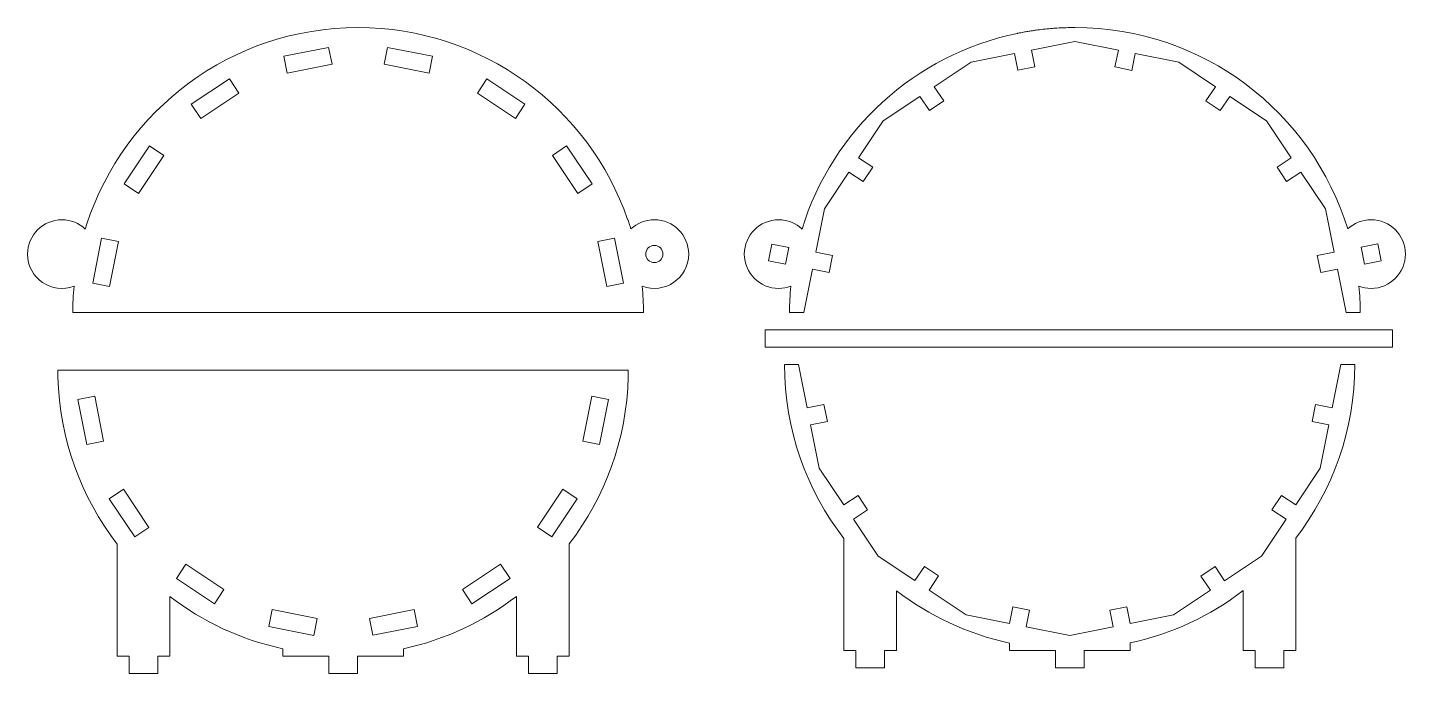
# Model space of a CAD drawing. Header units: centimetres. Extents: x -181 to 252, y -90 to 73.
# Drawn here: x 30.14 to 54.23, y -7.07 to 4.23 of the extents above; entities that cross this region are included whole.
import ezdxf

# ---------------------------------------------------------------- set-up
doc = ezdxf.new("R2010")
doc.units = ezdxf.units.CM
doc.header["$MEASUREMENT"] = 0
doc.layers.add('layer 1', color=7, linetype='Continuous')

msp = doc.modelspace()

# ---------------------------------------------------------------- linework, layer by layer
at = {"layer": 'layer 1', "color": 30, "lineweight": 20}
msp.add_lwpolyline([(43.03256, -1.36239), (53.9992, -1.36239), (53.9992, -1.06239), (43.03256, -1.06239), (43.03256, -1.36239)], close=True, dxfattribs=at)
at = {"layer": 'layer 1', "color": 114, "lineweight": 9}
for points, knots in [([(30.93299, -0.75915), (30.93299, -0.75915), (40.90267, -0.75915), (40.90267, -0.75915), (40.90267, -0.75915), (40.90267, -0.75915), (40.90266, -0.75854), (40.90266, -0.75854), (40.90266, -0.75854), (40.90266, -0.75854), (40.90635, -0.75854), (40.90635, -0.75854), (40.90635, -0.75854), (40.90635, -0.60282), (40.89887, -0.44885), (40.88486, -0.29678), (40.88486, -0.29678), (41.27319, -0.44401), (41.6975, -0.15849), (41.6975, 0.26443), (41.6975, 0.26443), (41.6975, 0.59575), (41.42881, 0.86443), (41.0975, 0.86443), (41.0975, 0.86443), (40.93935, 0.86443), (40.79547, 0.80321), (40.68828, 0.70318), (40.68828, 0.70318), (40.66974, 0.7637), (40.65007, 0.82374), (40.62931, 0.88326), (40.62931, 0.88326), (40.62931, 0.88326), (40.62931, 0.87274), (40.62931, 0.87274), (40.62931, 0.87274), (40.62931, 0.87274), (40.62931, 0.87181), (40.62931, 0.87181), (40.62931, 0.87181), (39.95353, 2.82363), (38.09921, 4.22569), (35.91783, 4.22569), (35.91783, 4.22569), (33.70729, 4.22569), (31.83266, 2.78588), (31.17994, 0.79323), (31.17994, 0.79323), (31.17994, 0.79323), (31.17994, 0.79368), (31.17994, 0.79368), (31.17994, 0.79368), (31.17994, 0.79368), (31.15106, 0.70257), (31.15106, 0.70257), (31.15106, 0.70257), (31.15106, 0.70257), (31.15088, 0.70274), (31.15088, 0.70274), (31.15088, 0.70274), (31.04371, 0.80267), (30.8999, 0.86382), (30.74184, 0.86382), (30.74184, 0.86382), (30.41053, 0.86382), (30.14184, 0.59514), (30.14184, 0.26382), (30.14184, 0.26382), (30.14184, -0.16341), (30.57264, -0.44425), (30.95448, -0.29739), (30.95448, -0.29739), (30.94035, -0.45145), (30.93299, -0.60437), (30.93299, -0.75915)], [0, 0, 0, 0, 0.05, 0.05, 0.05, 0.05, 0.1, 0.1, 0.1, 0.1, 0.15, 0.15, 0.15, 0.15, 0.2, 0.2, 0.2, 0.2, 0.25, 0.25, 0.25, 0.25, 0.3, 0.3, 0.3, 0.3, 0.35, 0.35, 0.35, 0.35, 0.4, 0.4, 0.4, 0.4, 0.45, 0.45, 0.45, 0.45, 0.5, 0.5, 0.5, 0.5, 0.55, 0.55, 0.55, 0.55, 0.6, 0.6, 0.6, 0.6, 0.65, 0.65, 0.65, 0.65, 0.7, 0.7, 0.7, 0.7, 0.75, 0.75, 0.75, 0.75, 0.8, 0.8, 0.8, 0.8, 0.85, 0.85, 0.85, 0.85, 0.9, 0.9, 0.9, 0.9, 1, 1, 1, 1]), ([(43.91743, 0.29554), (43.91743, 0.29554), (44.06845, 1.05477), (44.06845, 1.05477), (44.06845, 1.05477), (44.06845, 1.05477), (44.49839, 1.69822), (44.49839, 1.69822), (44.49839, 1.69822), (44.49839, 1.69822), (44.74634, 1.53285), (44.74634, 1.53285), (44.74634, 1.53285), (44.74634, 1.53285), (44.74675, 1.53347), (44.74675, 1.53347), (44.74675, 1.53347), (44.74675, 1.53347), (44.74759, 1.53291), (44.74759, 1.53291), (44.74759, 1.53291), (44.74759, 1.53291), (44.91404, 1.78251), (44.91404, 1.78251), (44.91404, 1.78251), (44.91404, 1.78251), (44.66546, 1.94825), (44.66546, 1.94825), (44.66546, 1.94825), (44.66546, 1.94825), (45.09596, 2.59253), (45.09596, 2.59253), (45.09596, 2.59253), (45.09596, 2.59253), (45.74014, 3.02296), (45.74014, 3.02296), (45.74014, 3.02296), (45.74014, 3.02296), (45.90545, 2.77505), (45.90545, 2.77505), (45.90545, 2.77505), (45.90545, 2.77505), (45.90635, 2.77565), (45.90635, 2.77565), (45.90635, 2.77565), (45.90635, 2.77565), (45.9067, 2.77512), (45.9067, 2.77512), (45.9067, 2.77512), (45.9067, 2.77512), (46.15626, 2.94158), (46.15626, 2.94158), (46.15626, 2.94158), (46.15626, 2.94158), (45.99044, 3.1902), (45.99044, 3.1902), (45.99044, 3.1902), (45.99044, 3.1902), (46.63372, 3.62004), (46.63372, 3.62004), (46.63372, 3.62004), (46.63372, 3.62004), (47.3921, 3.77089), (47.3921, 3.77089), (47.3921, 3.77089), (47.3921, 3.77089), (47.45054, 3.47842), (47.45054, 3.47842), (47.45054, 3.47842), (47.45054, 3.47842), (47.45187, 3.47869), (47.45187, 3.47869), (47.45187, 3.47869), (47.45187, 3.47869), (47.45202, 3.47794), (47.45202, 3.47794), (47.45202, 3.47794), (47.45202, 3.47794), (47.7462, 3.5367), (47.7462, 3.5367), (47.7462, 3.5367), (47.7462, 3.5367), (47.68765, 3.82968), (47.68765, 3.82968), (47.68765, 3.82968), (47.68765, 3.82968), (48.44763, 3.98085), (48.44763, 3.98085), (48.44763, 3.98085), (48.44763, 3.98085), (49.20697, 3.8298), (49.20697, 3.8298), (49.20697, 3.8298), (49.20697, 3.8298), (49.14852, 3.53731), (49.14852, 3.53731), (49.14852, 3.53731), (49.14852, 3.53731), (49.15008, 3.537), (49.15008, 3.537), (49.15008, 3.537), (49.15008, 3.537), (49.15, 3.53659), (49.15, 3.53659), (49.15, 3.53659), (49.15, 3.53659), (49.44418, 3.47781), (49.44418, 3.47781), (49.44418, 3.47781), (49.44418, 3.47781), (49.50276, 3.77097), (49.50276, 3.77097), (49.50276, 3.77097), (49.50276, 3.77097), (50.26154, 3.62004), (50.26154, 3.62004), (50.26154, 3.62004), (50.26154, 3.62004), (50.90417, 3.19064), (50.90417, 3.19064), (50.90417, 3.19064), (50.90417, 3.19064), (50.73846, 2.94219), (50.73846, 2.94219), (50.73846, 2.94219), (50.73846, 2.94219), (50.73991, 2.94122), (50.73991, 2.94122), (50.73991, 2.94122), (50.73991, 2.94122), (50.73969, 2.94089), (50.73969, 2.94089), (50.73969, 2.94089), (50.73969, 2.94089), (50.98927, 2.77444), (50.98927, 2.77444), (50.98927, 2.77444), (50.98927, 2.77444), (51.15502, 3.02302), (51.15502, 3.02302), (51.15502, 3.02302), (51.15502, 3.02302), (51.79906, 2.59269), (51.79906, 2.59269), (51.79906, 2.59269), (51.79906, 2.59269), (52.22926, 1.94886), (52.22926, 1.94886), (52.22926, 1.94886), (52.22926, 1.94886), (51.98068, 1.78312), (51.98068, 1.78312), (51.98068, 1.78312), (51.98068, 1.78312), (52.14713, 1.53352), (52.14713, 1.53352), (52.14713, 1.53352), (52.14713, 1.53352), (52.1474, 1.5337), (52.1474, 1.5337), (52.1474, 1.5337), (52.1474, 1.5337), (52.14838, 1.53224), (52.14838, 1.53224), (52.14838, 1.53224), (52.14838, 1.53224), (52.39689, 1.69799), (52.39689, 1.69799), (52.39689, 1.69799), (52.39689, 1.69799), (52.82627, 1.05538), (52.82627, 1.05538), (52.82627, 1.05538), (52.82627, 1.05538), (52.97731, 0.29607), (52.97731, 0.29607), (52.97731, 0.29607), (52.97731, 0.29607), (52.68475, 0.23766), (52.68475, 0.23766), (52.68475, 0.23766), (52.68475, 0.23766), (52.68498, 0.2365), (52.68498, 0.2365), (52.68498, 0.2365), (52.68498, 0.2365), (52.68469, 0.23644), (52.68469, 0.23644), (52.68469, 0.23644), (52.68469, 0.23644), (52.74347, -0.05774), (52.74347, -0.05774), (52.74347, -0.05774), (52.74347, -0.05774), (53.03606, 0.00075), (53.03606, 0.00075), (53.03606, 0.00075), (53.03606, 0.00075), (53.18709, -0.75854), (53.18709, -0.75854), (53.18709, -0.75854), (53.18709, -0.75854), (53.18751, -0.75854), (53.18751, -0.75854), (53.18751, -0.75854), (53.18751, -0.75854), (53.18763, -0.75915), (53.18763, -0.75915), (53.18763, -0.75915), (53.18763, -0.75915), (53.43036, -0.75915), (53.43036, -0.75915), (53.43036, -0.75915), (53.43036, -0.75915), (53.43035, -0.75854), (53.43035, -0.75854), (53.43035, -0.75854), (53.43035, -0.75854), (53.43404, -0.75854), (53.43404, -0.75854), (53.43404, -0.75854), (53.43404, -0.60282), (53.42656, -0.44885), (53.41255, -0.29678), (53.41255, -0.29678), (53.47865, -0.32184), (53.55032, -0.33557), (53.62519, -0.33557), (53.62519, -0.33557), (53.9565, -0.33557), (54.22519, -0.06689), (54.22519, 0.26443), (54.22519, 0.26443), (54.22519, 0.59575), (53.9565, 0.86443), (53.62519, 0.86443), (53.62519, 0.86443), (53.46704, 0.86443), (53.32316, 0.80321), (53.21597, 0.70318), (53.21597, 0.70318), (52.59109, 2.74271), (50.69314, 4.2263), (48.4492, 4.2263), (48.4492, 4.2263), (48.34352, 4.2263), (48.23868, 4.22272), (48.13465, 4.21613), (48.13465, 4.21613), (48.13465, 4.21613), (48.12933, 4.21579), (48.12933, 4.21579), (48.12933, 4.21579), (48.09636, 4.21368), (48.06343, 4.21139), (48.03064, 4.20864), (48.03064, 4.20864), (48.03064, 4.20864), (48.02303, 4.20797), (48.02303, 4.20797), (48.02303, 4.20797), (47.93763, 4.20068), (47.85281, 4.19136), (47.76869, 4.17984), (47.76869, 4.17984), (47.74844, 4.17708), (47.7282, 4.17434), (47.70803, 4.17135), (47.70803, 4.17135), (47.69255, 4.16906), (47.67713, 4.16658), (47.6617, 4.16413), (47.6617, 4.16413), (47.63677, 4.16018), (47.61189, 4.15607), (47.58708, 4.15177), (47.58708, 4.15177), (47.57522, 4.14972), (47.56339, 4.14764), (47.55157, 4.14549), (47.55157, 4.14549), (47.51852, 4.1395), (47.48561, 4.13319), (47.4528, 4.12656), (47.4528, 4.12656), (47.4528, 4.12656), (47.44214, 4.12445), (47.44214, 4.12445), (47.44214, 4.12445), (45.65008, 3.75801), (44.20792, 2.4297), (43.67875, 0.70257), (43.67875, 0.70257), (43.57156, 0.8026), (43.42768, 0.86382), (43.26953, 0.86382), (43.26953, 0.86382), (42.93822, 0.86382), (42.66953, 0.59514), (42.66953, 0.26382), (42.66953, 0.26382), (42.66953, -0.0675), (42.93822, -0.33618), (43.26953, -0.33618), (43.26953, -0.33618), (43.3444, -0.33618), (43.41607, -0.32245), (43.48217, -0.29739), (43.48217, -0.29739), (43.46816, -0.44946), (43.46068, -0.60343), (43.46068, -0.75915), (43.46068, -0.75915), (43.46068, -0.75915), (43.70763, -0.75915), (43.70763, -0.75915), (43.70763, -0.75915), (43.70763, -0.75915), (43.85888, 0.00122), (43.85888, 0.00122), (43.85888, 0.00122), (43.85888, 0.00122), (44.15125, -0.05713), (44.15125, -0.05713), (44.15125, -0.05713), (44.15125, -0.05713), (44.21003, 0.23705), (44.21003, 0.23705), (44.21003, 0.23705), (44.21003, 0.23705), (43.91743, 0.29554), (43.91743, 0.29554)], [0, 0, 0, 0, 0.01190476, 0.01190476, 0.01190476, 0.01190476, 0.02380952, 0.02380952, 0.02380952, 0.02380952, 0.03571429, 0.03571429, 0.03571429, 0.03571429, 0.04761905, 0.04761905, 0.04761905, 0.04761905, 0.05952381, 0.05952381, 0.05952381, 0.05952381, 0.07142857, 0.07142857, 0.07142857, 0.07142857, 0.08333333, 0.08333333, 0.08333333, 0.08333333, 0.0952381, 0.0952381, 0.0952381, 0.0952381, 0.10714286, 0.10714286, 0.10714286, 0.10714286, 0.11904762, 0.11904762, 0.11904762, 0.11904762, 0.13095238, 0.13095238, 0.13095238, 0.13095238, 0.14285714, 0.14285714, 0.14285714, 0.14285714, 0.1547619, 0.1547619, 0.1547619, 0.1547619, 0.16666667, 0.16666667, 0.16666667, 0.16666667, 0.17857143, 0.17857143, 0.17857143, 0.17857143, 0.19047619, 0.19047619, 0.19047619, 0.19047619, 0.20238095, 0.20238095, 0.20238095, 0.20238095, 0.21428571, 0.21428571, 0.21428571, 0.21428571, 0.22619048, 0.22619048, 0.22619048, 0.22619048, 0.23809524, 0.23809524, 0.23809524, 0.23809524, 0.25, 0.25, 0.25, 0.25, 0.26190476, 0.26190476, 0.26190476, 0.26190476, 0.27380952, 0.27380952, 0.27380952, 0.27380952, 0.28571429, 0.28571429, 0.28571429, 0.28571429, 0.29761905, 0.29761905, 0.29761905, 0.29761905, 0.30952381, 0.30952381, 0.30952381, 0.30952381, 0.32142857, 0.32142857, 0.32142857, 0.32142857, 0.33333333, 0.33333333, 0.33333333, 0.33333333, 0.3452381, 0.3452381, 0.3452381, 0.3452381, 0.35714286, 0.35714286, 0.35714286, 0.35714286, 0.36904762, 0.36904762, 0.36904762, 0.36904762, 0.38095238, 0.38095238, 0.38095238, 0.38095238, 0.39285714, 0.39285714, 0.39285714, 0.39285714, 0.4047619, 0.4047619, 0.4047619, 0.4047619, 0.41666667, 0.41666667, 0.41666667, 0.41666667, 0.42857143, 0.42857143, 0.42857143, 0.42857143, 0.44047619, 0.44047619, 0.44047619, 0.44047619, 0.45238095, 0.45238095, 0.45238095, 0.45238095, 0.46428571, 0.46428571, 0.46428571, 0.46428571, 0.47619048, 0.47619048, 0.47619048, 0.47619048, 0.48809524, 0.48809524, 0.48809524, 0.48809524, 0.5, 0.5, 0.5, 0.5, 0.51190476, 0.51190476, 0.51190476, 0.51190476, 0.52380952, 0.52380952, 0.52380952, 0.52380952, 0.53571429, 0.53571429, 0.53571429, 0.53571429, 0.54761905, 0.54761905, 0.54761905, 0.54761905, 0.55952381, 0.55952381, 0.55952381, 0.55952381, 0.57142857, 0.57142857, 0.57142857, 0.57142857, 0.58333333, 0.58333333, 0.58333333, 0.58333333, 0.5952381, 0.5952381, 0.5952381, 0.5952381, 0.60714286, 0.60714286, 0.60714286, 0.60714286, 0.61904762, 0.61904762, 0.61904762, 0.61904762, 0.63095238, 0.63095238, 0.63095238, 0.63095238, 0.64285714, 0.64285714, 0.64285714, 0.64285714, 0.6547619, 0.6547619, 0.6547619, 0.6547619, 0.66666667, 0.66666667, 0.66666667, 0.66666667, 0.67857143, 0.67857143, 0.67857143, 0.67857143, 0.69047619, 0.69047619, 0.69047619, 0.69047619, 0.70238095, 0.70238095, 0.70238095, 0.70238095, 0.71428571, 0.71428571, 0.71428571, 0.71428571, 0.72619048, 0.72619048, 0.72619048, 0.72619048, 0.73809524, 0.73809524, 0.73809524, 0.73809524, 0.75, 0.75, 0.75, 0.75, 0.76190476, 0.76190476, 0.76190476, 0.76190476, 0.77380952, 0.77380952, 0.77380952, 0.77380952, 0.78571429, 0.78571429, 0.78571429, 0.78571429, 0.79761905, 0.79761905, 0.79761905, 0.79761905, 0.80952381, 0.80952381, 0.80952381, 0.80952381, 0.82142857, 0.82142857, 0.82142857, 0.82142857, 0.83333333, 0.83333333, 0.83333333, 0.83333333, 0.8452381, 0.8452381, 0.8452381, 0.8452381, 0.85714286, 0.85714286, 0.85714286, 0.85714286, 0.86904762, 0.86904762, 0.86904762, 0.86904762, 0.88095238, 0.88095238, 0.88095238, 0.88095238, 0.89285714, 0.89285714, 0.89285714, 0.89285714, 0.9047619, 0.9047619, 0.9047619, 0.9047619, 0.91666667, 0.91666667, 0.91666667, 0.91666667, 0.92857143, 0.92857143, 0.92857143, 0.92857143, 0.94047619, 0.94047619, 0.94047619, 0.94047619, 0.95238095, 0.95238095, 0.95238095, 0.95238095, 0.96428571, 0.96428571, 0.96428571, 0.96428571, 0.97619048, 0.97619048, 0.97619048, 0.97619048, 1, 1, 1, 1]), ([(35.46343, 3.58561), (35.46343, 3.58561), (34.67894, 3.42881), (34.67894, 3.42881), (34.67894, 3.42881), (34.67894, 3.42881), (34.62014, 3.72299), (34.62014, 3.72299), (34.62014, 3.72299), (34.62014, 3.72299), (35.40464, 3.87978), (35.40464, 3.87978), (35.40464, 3.87978), (35.40464, 3.87978), (35.46343, 3.58561), (35.46343, 3.58561)], [0, 0, 0, 0, 0.2, 0.2, 0.2, 0.2, 0.4, 0.4, 0.4, 0.4, 0.6, 0.6, 0.6, 0.6, 1, 1, 1, 1]), ([(37.16136, 3.42951), (37.16136, 3.42951), (36.3766, 3.58492), (36.3766, 3.58492), (36.3766, 3.58492), (36.3766, 3.58492), (36.43488, 3.8792), (36.43488, 3.8792), (36.43488, 3.8792), (36.43488, 3.8792), (37.21964, 3.72379), (37.21964, 3.72379), (37.21964, 3.72379), (37.21964, 3.72379), (37.16136, 3.42951), (37.16136, 3.42951)], [0, 0, 0, 0, 0.2, 0.2, 0.2, 0.2, 0.4, 0.4, 0.4, 0.4, 0.6, 0.6, 0.6, 0.6, 1, 1, 1, 1]), ([(33.83571, 3.08035), (33.83571, 3.08035), (33.17093, 2.63528), (33.17093, 2.63528), (33.17093, 2.63528), (33.17093, 2.63528), (33.00404, 2.88456), (33.00404, 2.88456), (33.00404, 2.88456), (33.00404, 2.88456), (33.66881, 3.32963), (33.66881, 3.32963), (33.66881, 3.32963), (33.66881, 3.32963), (33.83571, 3.08035), (33.83571, 3.08035)], [0, 0, 0, 0, 0.2, 0.2, 0.2, 0.2, 0.4, 0.4, 0.4, 0.4, 0.6, 0.6, 0.6, 0.6, 1, 1, 1, 1]), ([(38.66955, 2.6357), (38.66955, 2.6357), (38.004, 3.0796), (38.004, 3.0796), (38.004, 3.0796), (38.004, 3.0796), (38.17045, 3.32918), (38.17045, 3.32918), (38.17045, 3.32918), (38.17045, 3.32918), (38.83601, 2.88528), (38.83601, 2.88528), (38.83601, 2.88528), (38.83601, 2.88528), (38.66955, 2.6357), (38.66955, 2.6357)], [0, 0, 0, 0, 0.2, 0.2, 0.2, 0.2, 0.4, 0.4, 0.4, 0.4, 0.6, 0.6, 0.6, 0.6, 1, 1, 1, 1]), ([(32.52505, 1.99048), (32.52505, 1.99048), (32.08117, 1.32491), (32.08117, 1.32491), (32.08117, 1.32491), (32.08117, 1.32491), (31.83159, 1.49136), (31.83159, 1.49136), (31.83159, 1.49136), (31.83159, 1.49136), (32.27547, 2.15693), (32.27547, 2.15693), (32.27547, 2.15693), (32.27547, 2.15693), (32.52505, 1.99048), (32.52505, 1.99048)], [0, 0, 0, 0, 0.2, 0.2, 0.2, 0.2, 0.4, 0.4, 0.4, 0.4, 0.6, 0.6, 0.6, 0.6, 1, 1, 1, 1]), ([(39.75939, 1.32501), (39.75939, 1.32501), (39.31434, 1.98981), (39.31434, 1.98981), (39.31434, 1.98981), (39.31434, 1.98981), (39.56362, 2.15669), (39.56362, 2.15669), (39.56362, 2.15669), (39.56362, 2.15669), (40.00867, 1.49191), (40.00867, 1.49191), (40.00867, 1.49191), (40.00867, 1.49191), (39.75939, 1.32501), (39.75939, 1.32501)], [0, 0, 0, 0, 0.2, 0.2, 0.2, 0.2, 0.4, 0.4, 0.4, 0.4, 0.6, 0.6, 0.6, 0.6, 1, 1, 1, 1]), ([(31.73128, 0.48227), (31.73128, 0.48227), (31.57589, -0.3025), (31.57589, -0.3025), (31.57589, -0.3025), (31.57589, -0.3025), (31.28161, -0.24423), (31.28161, -0.24423), (31.28161, -0.24423), (31.28161, -0.24423), (31.437, 0.54054), (31.437, 0.54054), (31.437, 0.54054), (31.437, 0.54054), (31.73128, 0.48227), (31.73128, 0.48227)], [0, 0, 0, 0, 0.2, 0.2, 0.2, 0.2, 0.4, 0.4, 0.4, 0.4, 0.6, 0.6, 0.6, 0.6, 1, 1, 1, 1]), ([(40.26461, -0.30272), (40.26461, -0.30272), (40.10783, 0.48178), (40.10783, 0.48178), (40.10783, 0.48178), (40.10783, 0.48178), (40.40201, 0.54057), (40.40201, 0.54057), (40.40201, 0.54057), (40.40201, 0.54057), (40.55878, -0.24394), (40.55878, -0.24394), (40.55878, -0.24394), (40.55878, -0.24394), (40.26461, -0.30272), (40.26461, -0.30272)], [0, 0, 0, 0, 0.2, 0.2, 0.2, 0.2, 0.4, 0.4, 0.4, 0.4, 0.6, 0.6, 0.6, 0.6, 1, 1, 1, 1]), ([(40.9475, 0.26444), (40.9475, 0.34726), (41.01467, 0.41443), (41.0975, 0.41443), (41.0975, 0.41443), (41.18033, 0.41443), (41.2475, 0.34726), (41.2475, 0.26444), (41.2475, 0.26444), (41.2475, 0.18161), (41.18033, 0.11443), (41.0975, 0.11443), (41.0975, 0.11443), (41.01467, 0.11443), (40.9475, 0.18161), (40.9475, 0.26444)], [0, 0, 0, 0, 0.2, 0.2, 0.2, 0.2, 0.4, 0.4, 0.4, 0.4, 0.6, 0.6, 0.6, 0.6, 1, 1, 1, 1]), ([(43.44601, 0.38152), (43.44601, 0.38152), (43.38723, 0.08736), (43.38723, 0.08736), (43.38723, 0.08736), (43.38723, 0.08736), (43.09305, 0.14614), (43.09305, 0.14614), (43.09305, 0.14614), (43.09305, 0.14614), (43.15184, 0.44029), (43.15184, 0.44029), (43.15184, 0.44029), (43.15184, 0.44029), (43.44601, 0.38152), (43.44601, 0.38152)], [0, 0, 0, 0, 0.2, 0.2, 0.2, 0.2, 0.4, 0.4, 0.4, 0.4, 0.6, 0.6, 0.6, 0.6, 1, 1, 1, 1]), ([(53.44871, 0.38213), (53.44871, 0.38213), (53.50749, 0.08797), (53.50749, 0.08797), (53.50749, 0.08797), (53.50749, 0.08797), (53.80167, 0.14675), (53.80167, 0.14675), (53.80167, 0.14675), (53.80167, 0.14675), (53.74288, 0.4409), (53.74288, 0.4409), (53.74288, 0.4409), (53.74288, 0.4409), (53.44871, 0.38213), (53.44871, 0.38213)], [0, 0, 0, 0, 0.2, 0.2, 0.2, 0.2, 0.4, 0.4, 0.4, 0.4, 0.6, 0.6, 0.6, 0.6, 1, 1, 1, 1]), ([(40.64164, -1.76562), (40.64164, -1.76562), (30.67196, -1.76562), (30.67196, -1.76562), (30.67196, -1.76562), (30.67196, -1.80468), (30.67241, -1.84364), (30.6733, -1.88249), (30.6733, -1.88249), (30.69864, -2.98354), (31.08126, -3.99644), (31.70965, -4.80985), (31.70965, -4.80985), (31.70965, -4.80985), (31.70965, -6.77083), (31.70965, -6.77083), (31.70965, -6.77083), (31.70965, -6.77083), (31.91953, -6.77083), (31.91953, -6.77083), (31.91953, -6.77083), (31.91953, -6.77083), (31.91953, -7.07083), (31.91953, -7.07083), (31.91953, -7.07083), (31.91953, -7.07083), (32.41953, -7.07083), (32.41953, -7.07083), (32.41953, -7.07083), (32.41953, -7.07083), (32.41953, -6.77083), (32.41953, -6.77083), (32.41953, -6.77083), (32.41953, -6.77083), (32.62941, -6.77083), (32.62941, -6.77083), (32.62941, -6.77083), (32.62941, -6.77083), (32.62941, -5.72567), (32.62941, -5.72567), (32.62941, -5.72567), (33.20246, -6.16446), (33.87344, -6.48171), (34.60384, -6.63889), (34.60384, -6.63889), (34.60384, -6.63889), (34.60384, -6.77083), (34.60384, -6.77083), (34.60384, -6.77083), (34.60384, -6.77083), (35.40848, -6.77083), (35.40848, -6.77083), (35.40848, -6.77083), (35.40848, -6.77083), (35.40848, -7.07082), (35.40848, -7.07082), (35.40848, -7.07082), (35.40848, -7.07082), (35.90848, -7.07082), (35.90848, -7.07082), (35.90848, -7.07082), (35.90848, -7.07082), (35.90848, -6.77083), (35.90848, -6.77083), (35.90848, -6.77083), (35.90848, -6.77083), (36.71313, -6.77083), (36.71313, -6.77083), (36.71313, -6.77083), (36.71313, -6.77083), (36.71313, -6.63788), (36.71313, -6.63788), (36.71313, -6.63788), (37.44394, -6.48011), (38.1151, -6.16198), (38.68815, -5.72233), (38.68815, -5.72233), (38.68815, -5.72233), (38.68815, -6.77083), (38.68815, -6.77083), (38.68815, -6.77083), (38.68815, -6.77083), (38.89797, -6.77083), (38.89797, -6.77083), (38.89797, -6.77083), (38.89797, -6.77083), (38.89797, -7.07083), (38.89797, -7.07083), (38.89797, -7.07083), (38.89797, -7.07083), (39.39797, -7.07083), (39.39797, -7.07083), (39.39797, -7.07083), (39.39797, -7.07083), (39.39797, -6.77083), (39.39797, -6.77083), (39.39797, -6.77083), (39.39797, -6.77083), (39.6078, -6.77083), (39.6078, -6.77083), (39.6078, -6.77083), (39.6078, -6.77083), (39.6078, -4.80473), (39.6078, -4.80473), (39.6078, -4.80473), (40.23391, -3.99225), (40.61501, -2.98129), (40.6403, -1.88249), (40.6403, -1.88249), (40.64119, -1.84364), (40.64164, -1.80468), (40.64164, -1.76562)], [0, 0, 0, 0, 0.03448276, 0.03448276, 0.03448276, 0.03448276, 0.06896552, 0.06896552, 0.06896552, 0.06896552, 0.10344828, 0.10344828, 0.10344828, 0.10344828, 0.13793103, 0.13793103, 0.13793103, 0.13793103, 0.17241379, 0.17241379, 0.17241379, 0.17241379, 0.20689655, 0.20689655, 0.20689655, 0.20689655, 0.24137931, 0.24137931, 0.24137931, 0.24137931, 0.27586207, 0.27586207, 0.27586207, 0.27586207, 0.31034483, 0.31034483, 0.31034483, 0.31034483, 0.34482759, 0.34482759, 0.34482759, 0.34482759, 0.37931034, 0.37931034, 0.37931034, 0.37931034, 0.4137931, 0.4137931, 0.4137931, 0.4137931, 0.44827586, 0.44827586, 0.44827586, 0.44827586, 0.48275862, 0.48275862, 0.48275862, 0.48275862, 0.51724138, 0.51724138, 0.51724138, 0.51724138, 0.55172414, 0.55172414, 0.55172414, 0.55172414, 0.5862069, 0.5862069, 0.5862069, 0.5862069, 0.62068966, 0.62068966, 0.62068966, 0.62068966, 0.65517241, 0.65517241, 0.65517241, 0.65517241, 0.68965517, 0.68965517, 0.68965517, 0.68965517, 0.72413793, 0.72413793, 0.72413793, 0.72413793, 0.75862069, 0.75862069, 0.75862069, 0.75862069, 0.79310345, 0.79310345, 0.79310345, 0.79310345, 0.82758621, 0.82758621, 0.82758621, 0.82758621, 0.86206897, 0.86206897, 0.86206897, 0.86206897, 0.89655172, 0.89655172, 0.89655172, 0.89655172, 0.93103448, 0.93103448, 0.93103448, 0.93103448, 1, 1, 1, 1]), ([(31.31504, -2.22211), (31.31504, -2.22211), (31.47043, -3.00688), (31.47043, -3.00688), (31.47043, -3.00688), (31.47043, -3.00688), (31.17616, -3.06514), (31.17616, -3.06514), (31.17616, -3.06514), (31.17616, -3.06514), (31.02077, -2.28038), (31.02077, -2.28038), (31.02077, -2.28038), (31.02077, -2.28038), (31.31504, -2.22211), (31.31504, -2.22211)], [0, 0, 0, 0, 0.2, 0.2, 0.2, 0.2, 0.4, 0.4, 0.4, 0.4, 0.6, 0.6, 0.6, 0.6, 1, 1, 1, 1]), ([(39.84699, -3.00637), (39.84699, -3.00637), (40.00376, -2.22188), (40.00376, -2.22188), (40.00376, -2.22188), (40.00376, -2.22188), (40.29792, -2.28066), (40.29792, -2.28066), (40.29792, -2.28066), (40.29792, -2.28066), (40.14115, -3.06515), (40.14115, -3.06515), (40.14115, -3.06515), (40.14115, -3.06515), (39.84699, -3.00637), (39.84699, -3.00637)], [0, 0, 0, 0, 0.2, 0.2, 0.2, 0.2, 0.4, 0.4, 0.4, 0.4, 0.6, 0.6, 0.6, 0.6, 1, 1, 1, 1]), ([(31.82033, -3.84952), (31.82033, -3.84952), (32.2642, -4.51508), (32.2642, -4.51508), (32.2642, -4.51508), (32.2642, -4.51508), (32.01463, -4.68153), (32.01463, -4.68153), (32.01463, -4.68153), (32.01463, -4.68153), (31.57076, -4.01596), (31.57076, -4.01596), (31.57076, -4.01596), (31.57076, -4.01596), (31.82033, -3.84952), (31.82033, -3.84952)], [0, 0, 0, 0, 0.2, 0.2, 0.2, 0.2, 0.4, 0.4, 0.4, 0.4, 0.6, 0.6, 0.6, 0.6, 1, 1, 1, 1]), ([(39.0535, -4.51439), (39.0535, -4.51439), (39.49855, -3.84962), (39.49855, -3.84962), (39.49855, -3.84962), (39.49855, -3.84962), (39.74782, -4.0165), (39.74782, -4.0165), (39.74782, -4.0165), (39.74782, -4.0165), (39.30277, -4.68128), (39.30277, -4.68128), (39.30277, -4.68128), (39.30277, -4.68128), (39.0535, -4.51439), (39.0535, -4.51439)], [0, 0, 0, 0, 0.2, 0.2, 0.2, 0.2, 0.4, 0.4, 0.4, 0.4, 0.6, 0.6, 0.6, 0.6, 1, 1, 1, 1]), ([(32.91009, -5.15989), (32.91009, -5.15989), (33.57486, -5.60496), (33.57486, -5.60496), (33.57486, -5.60496), (33.57486, -5.60496), (33.40797, -5.85423), (33.40797, -5.85423), (33.40797, -5.85423), (33.40797, -5.85423), (32.7432, -5.40916), (32.7432, -5.40916), (32.7432, -5.40916), (32.7432, -5.40916), (32.91009, -5.15989), (32.91009, -5.15989)], [0, 0, 0, 0, 0.2, 0.2, 0.2, 0.2, 0.4, 0.4, 0.4, 0.4, 0.6, 0.6, 0.6, 0.6, 1, 1, 1, 1]), ([(37.74316, -5.60419), (37.74316, -5.60419), (38.40871, -5.1603), (38.40871, -5.1603), (38.40871, -5.1603), (38.40871, -5.1603), (38.57516, -5.40986), (38.57516, -5.40986), (38.57516, -5.40986), (38.57516, -5.40986), (37.9096, -5.85376), (37.9096, -5.85376), (37.9096, -5.85376), (37.9096, -5.85376), (37.74316, -5.60419), (37.74316, -5.60419)], [0, 0, 0, 0, 0.2, 0.2, 0.2, 0.2, 0.4, 0.4, 0.4, 0.4, 0.6, 0.6, 0.6, 0.6, 1, 1, 1, 1]), ([(34.4181, -5.95342), (34.4181, -5.95342), (35.20259, -6.11021), (35.20259, -6.11021), (35.20259, -6.11021), (35.20259, -6.11021), (35.14379, -6.40437), (35.14379, -6.40437), (35.14379, -6.40437), (35.14379, -6.40437), (34.35931, -6.24758), (34.35931, -6.24758), (34.35931, -6.24758), (34.35931, -6.24758), (34.4181, -5.95342), (34.4181, -5.95342)], [0, 0, 0, 0, 0.2, 0.2, 0.2, 0.2, 0.4, 0.4, 0.4, 0.4, 0.6, 0.6, 0.6, 0.6, 1, 1, 1, 1]), ([(36.11576, -6.10952), (36.11576, -6.10952), (36.90052, -5.95412), (36.90052, -5.95412), (36.90052, -5.95412), (36.90052, -5.95412), (36.95879, -6.24838), (36.95879, -6.24838), (36.95879, -6.24838), (36.95879, -6.24838), (36.17403, -6.40379), (36.17403, -6.40379), (36.17403, -6.40379), (36.17403, -6.40379), (36.11576, -6.10952), (36.11576, -6.10952)], [0, 0, 0, 0, 0.2, 0.2, 0.2, 0.2, 0.4, 0.4, 0.4, 0.4, 0.6, 0.6, 0.6, 0.6, 1, 1, 1, 1])]:
    msp.add_open_spline(points, degree=3, knots=knots, dxfattribs=at)
at = {"layer": 'layer 1', "color": 142, "lineweight": 9}
msp.add_open_spline([(43.76964, -2.42593), (43.76964, -2.42593), (43.6184, -1.66562), (43.6184, -1.66562), (43.6184, -1.66562), (43.6184, -1.66562), (43.37145, -1.66562), (43.37145, -1.66562), (43.37145, -1.66562), (43.37145, -2.81174), (43.75864, -3.86745), (44.40914, -4.70944), (44.40914, -4.70944), (44.40914, -4.70944), (44.40914, -6.67083), (44.40914, -6.67083), (44.40914, -6.67083), (44.40914, -6.67083), (44.61902, -6.67083), (44.61902, -6.67083), (44.61902, -6.67083), (44.61902, -6.67083), (44.61902, -6.97083), (44.61902, -6.97083), (44.61902, -6.97083), (44.61902, -6.97083), (45.11902, -6.97083), (45.11902, -6.97083), (45.11902, -6.97083), (45.11902, -6.97083), (45.11902, -6.67083), (45.11902, -6.67083), (45.11902, -6.67083), (45.11902, -6.67083), (45.3289, -6.67083), (45.3289, -6.67083), (45.3289, -6.67083), (45.3289, -6.67083), (45.3289, -5.62534), (45.3289, -5.62534), (45.3289, -5.62534), (45.90197, -6.0641), (46.57289, -6.38146), (47.30333, -6.53861), (47.30333, -6.53861), (47.30333, -6.53861), (47.30333, -6.67083), (47.30333, -6.67083), (47.30333, -6.67083), (47.30333, -6.67083), (48.10797, -6.67083), (48.10797, -6.67083), (48.10797, -6.67083), (48.10797, -6.67083), (48.10797, -6.97082), (48.10797, -6.97082), (48.10797, -6.97082), (48.10797, -6.97082), (48.60797, -6.97082), (48.60797, -6.97082), (48.60797, -6.97082), (48.60797, -6.97082), (48.60797, -6.67083), (48.60797, -6.67083), (48.60797, -6.67083), (48.60797, -6.67083), (49.41262, -6.67083), (49.41262, -6.67083), (49.41262, -6.67083), (49.41262, -6.67083), (49.41262, -6.53788), (49.41262, -6.53788), (49.41262, -6.53788), (50.14343, -6.38011), (50.81458, -6.06197), (51.38764, -5.62232), (51.38764, -5.62232), (51.38764, -5.62232), (51.38764, -6.67083), (51.38764, -6.67083), (51.38764, -6.67083), (51.38764, -6.67083), (51.59746, -6.67083), (51.59746, -6.67083), (51.59746, -6.67083), (51.59746, -6.67083), (51.59746, -6.97083), (51.59746, -6.97083), (51.59746, -6.97083), (51.59746, -6.97083), (52.09746, -6.97083), (52.09746, -6.97083), (52.09746, -6.97083), (52.09746, -6.97083), (52.09746, -6.67083), (52.09746, -6.67083), (52.09746, -6.67083), (52.09746, -6.67083), (52.30729, -6.67083), (52.30729, -6.67083), (52.30729, -6.67083), (52.30729, -6.67083), (52.30729, -4.70442), (52.30729, -4.70442), (52.30729, -4.70442), (52.95545, -3.86325), (53.34113, -2.80946), (53.34113, -1.66562), (53.34113, -1.66562), (53.34113, -1.66562), (53.0984, -1.66562), (53.0984, -1.66562), (53.0984, -1.66562), (53.0984, -1.66562), (52.94705, -2.4265), (52.94705, -2.4265), (52.94705, -2.4265), (52.94705, -2.4265), (52.65424, -2.36801), (52.65424, -2.36801), (52.65424, -2.36801), (52.65424, -2.36801), (52.59548, -2.66219), (52.59548, -2.66219), (52.59548, -2.66219), (52.59548, -2.66219), (52.88852, -2.72073), (52.88852, -2.72073), (52.88852, -2.72073), (52.88852, -2.72073), (52.73758, -3.47954), (52.73758, -3.47954), (52.73758, -3.47954), (52.73758, -3.47954), (52.30729, -4.1235), (52.30729, -4.1235), (52.30729, -4.1235), (52.30729, -4.1235), (52.05866, -3.95774), (52.05866, -3.95774), (52.05866, -3.95774), (52.05866, -3.95774), (51.89223, -4.20734), (51.89223, -4.20734), (51.89223, -4.20734), (51.89223, -4.20734), (52.14062, -4.37294), (52.14062, -4.37294), (52.14062, -4.37294), (52.14062, -4.37294), (51.71007, -5.0173), (51.71007, -5.0173), (51.71007, -5.0173), (51.71007, -5.0173), (51.06521, -5.44819), (51.06521, -5.44819), (51.06521, -5.44819), (51.06521, -5.44819), (50.89966, -5.20005), (50.89966, -5.20005), (50.89966, -5.20005), (50.89966, -5.20005), (50.65011, -5.36654), (50.65011, -5.36654), (50.65011, -5.36654), (50.65011, -5.36654), (50.81576, -5.61486), (50.81576, -5.61486), (50.81576, -5.61486), (50.81576, -5.61486), (50.17231, -6.04481), (50.17231, -6.04481), (50.17231, -6.04481), (50.17231, -6.04481), (49.41262, -6.19592), (49.41262, -6.19592), (49.41262, -6.19592), (49.41262, -6.19592), (49.35399, -5.9027), (49.35399, -5.9027), (49.35399, -5.9027), (49.35399, -5.9027), (49.05982, -5.96149), (49.05982, -5.96149), (49.05982, -5.96149), (49.05982, -5.96149), (49.11839, -6.25444), (49.11839, -6.25444), (49.11839, -6.25444), (49.11839, -6.25444), (48.3584, -6.40562), (48.3584, -6.40562), (48.3584, -6.40562), (48.3584, -6.40562), (47.59757, -6.25428), (47.59757, -6.25428), (47.59757, -6.25428), (47.59757, -6.25428), (47.65601, -5.96155), (47.65601, -5.96155), (47.65601, -5.96155), (47.65601, -5.96155), (47.36183, -5.90282), (47.36183, -5.90282), (47.36183, -5.90282), (47.36183, -5.90282), (47.30333, -6.19575), (47.30333, -6.19575), (47.30333, -6.19575), (47.30333, -6.19575), (46.54449, -6.04481), (46.54449, -6.04481), (46.54449, -6.04481), (46.54449, -6.04481), (45.90051, -5.61451), (45.90051, -5.61451), (45.90051, -5.61451), (45.90051, -5.61451), (46.06631, -5.36584), (46.06631, -5.36584), (46.06631, -5.36584), (46.06631, -5.36584), (45.81672, -5.19939), (45.81672, -5.19939), (45.81672, -5.19939), (45.81672, -5.19939), (45.65107, -5.44784), (45.65107, -5.44784), (45.65107, -5.44784), (45.65107, -5.44784), (45.00673, -5.0173), (45.00673, -5.0173), (45.00673, -5.0173), (45.00673, -5.0173), (44.57581, -4.37239), (44.57581, -4.37239), (44.57581, -4.37239), (44.57581, -4.37239), (44.82405, -4.2068), (44.82405, -4.2068), (44.82405, -4.2068), (44.82405, -4.2068), (44.65757, -3.95724), (44.65757, -3.95724), (44.65757, -3.95724), (44.65757, -3.95724), (44.40914, -4.12296), (44.40914, -4.12296), (44.40914, -4.12296), (44.40914, -4.12296), (43.97922, -3.47954), (43.97922, -3.47954), (43.97922, -3.47954), (43.97922, -3.47954), (43.82817, -2.72017), (43.82817, -2.72017), (43.82817, -2.72017), (43.82817, -2.72017), (44.12101, -2.66158), (44.12101, -2.66158), (44.12101, -2.66158), (44.12101, -2.66158), (44.06218, -2.3674), (44.06218, -2.3674), (44.06218, -2.3674), (44.06218, -2.3674), (43.76964, -2.42593), (43.76964, -2.42593)], degree=3, knots=[0, 0, 0, 0, 0.01470588, 0.01470588, 0.01470588, 0.01470588, 0.02941176, 0.02941176, 0.02941176, 0.02941176, 0.04411765, 0.04411765, 0.04411765, 0.04411765, 0.05882353, 0.05882353, 0.05882353, 0.05882353, 0.07352941, 0.07352941, 0.07352941, 0.07352941, 0.08823529, 0.08823529, 0.08823529, 0.08823529, 0.10294118, 0.10294118, 0.10294118, 0.10294118, 0.11764706, 0.11764706, 0.11764706, 0.11764706, 0.13235294, 0.13235294, 0.13235294, 0.13235294, 0.14705882, 0.14705882, 0.14705882, 0.14705882, 0.16176471, 0.16176471, 0.16176471, 0.16176471, 0.17647059, 0.17647059, 0.17647059, 0.17647059, 0.19117647, 0.19117647, 0.19117647, 0.19117647, 0.20588235, 0.20588235, 0.20588235, 0.20588235, 0.22058824, 0.22058824, 0.22058824, 0.22058824, 0.23529412, 0.23529412, 0.23529412, 0.23529412, 0.25, 0.25, 0.25, 0.25, 0.26470588, 0.26470588, 0.26470588, 0.26470588, 0.27941176, 0.27941176, 0.27941176, 0.27941176, 0.29411765, 0.29411765, 0.29411765, 0.29411765, 0.30882353, 0.30882353, 0.30882353, 0.30882353, 0.32352941, 0.32352941, 0.32352941, 0.32352941, 0.33823529, 0.33823529, 0.33823529, 0.33823529, 0.35294118, 0.35294118, 0.35294118, 0.35294118, 0.36764706, 0.36764706, 0.36764706, 0.36764706, 0.38235294, 0.38235294, 0.38235294, 0.38235294, 0.39705882, 0.39705882, 0.39705882, 0.39705882, 0.41176471, 0.41176471, 0.41176471, 0.41176471, 0.42647059, 0.42647059, 0.42647059, 0.42647059, 0.44117647, 0.44117647, 0.44117647, 0.44117647, 0.45588235, 0.45588235, 0.45588235, 0.45588235, 0.47058824, 0.47058824, 0.47058824, 0.47058824, 0.48529412, 0.48529412, 0.48529412, 0.48529412, 0.5, 0.5, 0.5, 0.5, 0.51470588, 0.51470588, 0.51470588, 0.51470588, 0.52941176, 0.52941176, 0.52941176, 0.52941176, 0.54411765, 0.54411765, 0.54411765, 0.54411765, 0.55882353, 0.55882353, 0.55882353, 0.55882353, 0.57352941, 0.57352941, 0.57352941, 0.57352941, 0.58823529, 0.58823529, 0.58823529, 0.58823529, 0.60294118, 0.60294118, 0.60294118, 0.60294118, 0.61764706, 0.61764706, 0.61764706, 0.61764706, 0.63235294, 0.63235294, 0.63235294, 0.63235294, 0.64705882, 0.64705882, 0.64705882, 0.64705882, 0.66176471, 0.66176471, 0.66176471, 0.66176471, 0.67647059, 0.67647059, 0.67647059, 0.67647059, 0.69117647, 0.69117647, 0.69117647, 0.69117647, 0.70588235, 0.70588235, 0.70588235, 0.70588235, 0.72058824, 0.72058824, 0.72058824, 0.72058824, 0.73529412, 0.73529412, 0.73529412, 0.73529412, 0.75, 0.75, 0.75, 0.75, 0.76470588, 0.76470588, 0.76470588, 0.76470588, 0.77941176, 0.77941176, 0.77941176, 0.77941176, 0.79411765, 0.79411765, 0.79411765, 0.79411765, 0.80882353, 0.80882353, 0.80882353, 0.80882353, 0.82352941, 0.82352941, 0.82352941, 0.82352941, 0.83823529, 0.83823529, 0.83823529, 0.83823529, 0.85294118, 0.85294118, 0.85294118, 0.85294118, 0.86764706, 0.86764706, 0.86764706, 0.86764706, 0.88235294, 0.88235294, 0.88235294, 0.88235294, 0.89705882, 0.89705882, 0.89705882, 0.89705882, 0.91176471, 0.91176471, 0.91176471, 0.91176471, 0.92647059, 0.92647059, 0.92647059, 0.92647059, 0.94117647, 0.94117647, 0.94117647, 0.94117647, 0.95588235, 0.95588235, 0.95588235, 0.95588235, 0.97058824, 0.97058824, 0.97058824, 0.97058824, 1, 1, 1, 1], dxfattribs=at)

doc.saveas('drawing.dxf')
